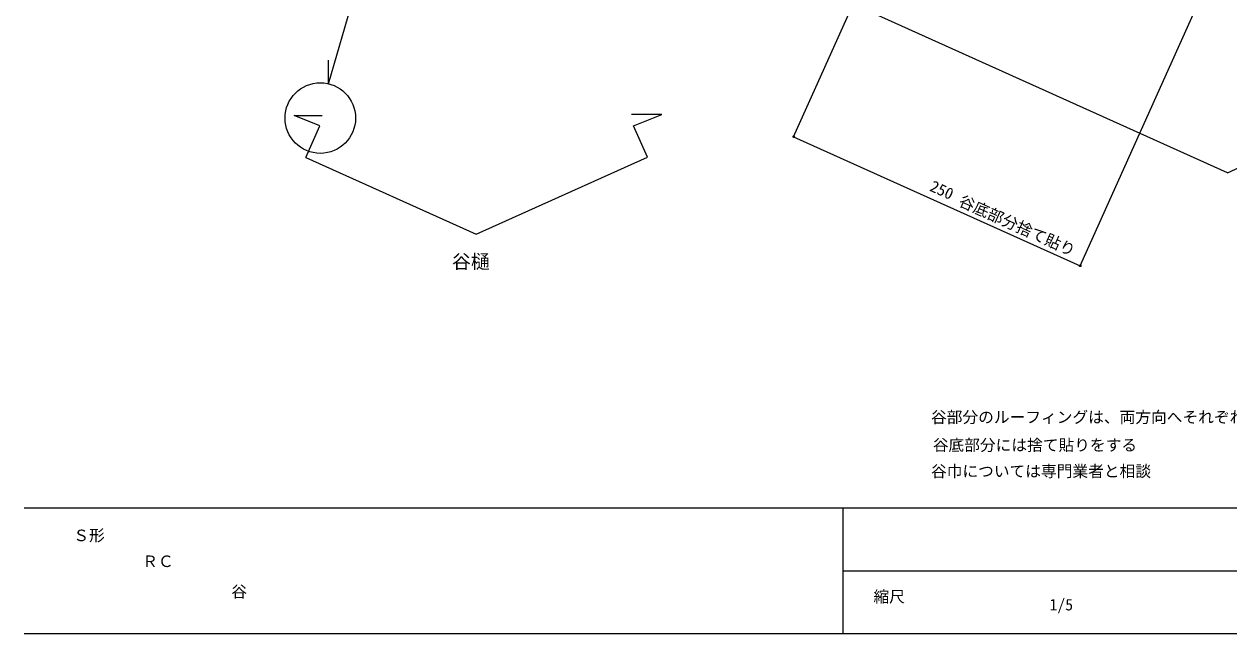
# Model space of a CAD drawing. Units: millimetres, scale not verified. Extents: x -203 to 197, y -138 to 132.
# Drawn here: x -203.2 to -11.6, y -138.4 to -41.4 of the extents above; entities that cross this region are included whole.
import ezdxf
from ezdxf.enums import TextEntityAlignment as Align

# ---------------------------------------------------------------- set-up
doc = ezdxf.new("R2010")
doc.units = ezdxf.units.MM
doc.header["$LTSCALE"] = 0.5
doc.header["$PDMODE"] = 32
doc.header["$PDSIZE"] = 0.25
for name, color, linetype, lineweight in [('0-0', 5, 'Continuous', 18), ('1-0', 7, 'Continuous', 18), ('1-1', 7, 'Continuous', 18), ('1-3', 7, 'Continuous', 18)]:
    doc.layers.add(name, color=color, linetype=linetype, lineweight=lineweight)
doc.styles.add('ＭＳ ゴシック', font='')
doc.styles.get('ＭＳ ゴシック').set_extended_font_data('MS Gothic')

msp = doc.modelspace()

# ---------------------------------------------------------------- linework, layer by layer
at = {"layer": '0-0'}
for p, q in [((196.7568, -118.3649), (-203.2433, -118.3649)), ((-72.973, -118.3649), (-72.973, -138.3649)), ((196.7568, -138.3649), (-203.2432, -138.3649))]:
    msp.add_line(p, q, dxfattribs=at)
at = {"layer": '1-0'}
for p, q in [((-80.8208, -59.3361), (-60.7297, -14.6891)), ((-35.2247, -79.8544), (-15.1336, -35.2074)), ((-80.8208, -59.3361), (-35.2247, -79.8544))]:
    msp.add_line(p, q, dxfattribs=at)
for p in [(-80.8208, -59.3361), (-35.2247, -79.8544)]:
    msp.add_point(p, dxfattribs=at)
at = {"layer": '1-1'}
for p, q in [((-11.7831, -65.0458), (-194.6144, 17.2283)), ((-11.7831, -65.0458), (165.4054, 14.6891)), ((-154.8274, -50.9091), (-150.5412, -36.2136)), ((-154.8274, -50.9091), (-154.8274, -47.1328))]:
    msp.add_line(p, q, dxfattribs=at)
at = {"layer": '1-1', "color": 3}
for p, q in [((-160.2502, -55.9478), (-155.8361, -55.9478)), ((-156.1671, -57.5895), (-160.2502, -55.9478)), ((-101.8014, -55.7742), (-106.5864, -55.7742)), ((-158.4293, -62.6166), (-156.1671, -57.5895)), ((-106.2402, -57.7027), (-106.295, -57.5809))]:
    msp.add_line(p, q, dxfattribs=at)
at = {"layer": '1-1', "color": 5}
msp.add_line((-72.973, -128.3649), (4.8649, -128.3649), dxfattribs=at)
at = {"layer": '1-1', "color": 3}
for points in [[(-104.0513, -62.5668), (-106.295, -57.5809), (-101.8014, -55.7742)], [(-158.4293, -62.6166), (-131.2957, -74.8268), (-104.0513, -62.5668)]]:
    msp.add_lwpolyline(points, dxfattribs=at)
at = {"layer": '1-1'}
msp.add_circle((-156.1156, -56.3659), 5.6068, dxfattribs=at)

# ---------------------------------------------------------------- texts
at = {"layer": '0-0', "color": 7, "style": 'ＭＳ ゴシック'}
for s, p in [('Ｓ形', (-195.4054, -124.1757)), ('縮尺', (-68.1081, -133.9054))]:
    msp.add_text(s, height=1.833, dxfattribs=at).set_placement(p, align=Align.BOTTOM_LEFT)
at = {"layer": '1-0', "style": 'ＭＳ ゴシック'}
for s, p in [('250', (-59.5275, -68.3698)), ('谷底部分捨て貼り', (-54.9528, -70.6909))]:
    msp.add_text(s, height=1.833, rotation=335.772, dxfattribs=at).set_placement(p, align=Align.BOTTOM_LEFT)
msp.add_text('1/5', height=1.833, dxfattribs=at).set_placement((-40.0932, -135.1819), align=Align.BOTTOM_LEFT)
at = {"layer": '1-1', "style": 'ＭＳ ゴシック'}
for s, height, p in [('谷樋', 2.199, (-135.1668, -80.9391)), ('谷部分のルーフィングは、両方向へそれぞれ250ｍｍ以上重ね合わせること。', 1.833, (-58.9524, -105.3729)), ('谷底部分には捨て貼りをする', 1.833, (-58.6724, -109.8132)), ('谷巾については専門業者と相談', 1.833, (-58.957, -113.9653))]:
    msp.add_text(s, height=height, dxfattribs=at).set_placement(p, align=Align.BOTTOM_LEFT)
at = {"layer": '1-3', "style": 'ＭＳ ゴシック'}
for s, p in [('ＲＣ', (-184.4438, -128.2884)), ('谷', (-170.2781, -133.1048))]:
    msp.add_text(s, height=1.833, dxfattribs=at).set_placement(p, align=Align.BOTTOM_LEFT)

doc.saveas('drawing.dxf')
